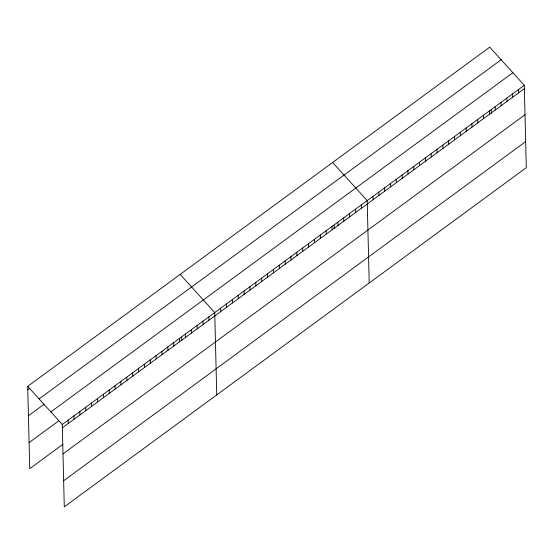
<?xml version="1.0" encoding="UTF-8"?>
<svg xmlns="http://www.w3.org/2000/svg" width="554" height="554" viewBox="0 0 554 554"><rect width="100%" height="100%" fill="white"/><g stroke="black" fill="none" stroke-linecap="round" stroke-linejoin="round"><path stroke-width="0.83" d="M27.7 386.339L489.715 47.159L524.285 85.295L526.3 167.661L64.285 506.841L62.27 424.475L27.7 386.339L29.715 468.705L62.941 444.308M27.783 389.697L29.736 388.264M39.105 398.922L501.128 59.749M28.42 415.77L44.057 404.288M50.864 411.892L512.879 72.713M29.078 442.632L58.399 421.109M62.27 424.475L524.285 85.295M62.353 427.826L524.368 88.647M62.99 453.899L525.005 114.726M63.648 480.761L525.663 141.589M332.629 162.481L367.198 200.617L369.213 282.983M180.168 274.41L214.737 312.546L216.746 394.912M518.468 89.568L518.551 92.92M512.651 93.834L512.734 97.192M506.834 98.106L506.917 101.465M501.017 102.379L501.1 105.738M495.2 106.652L495.276 110.004M491.253 109.976L491.329 113.231M489.376 110.925L489.459 114.276M483.559 115.19L483.642 118.549M477.742 119.463L477.825 122.822M471.925 123.736L472.008 127.088M466.108 128.009L466.191 131.36M460.291 132.274L460.374 135.633M454.474 136.547L454.55 139.906M448.65 140.82L448.733 144.172M442.833 145.093L442.916 148.444M437.016 149.358L437.099 152.717M431.199 153.631L431.282 156.99M425.382 157.904L425.465 161.262M419.565 162.177L419.648 165.528M413.748 166.449L413.824 169.801M407.924 170.715L408.007 174.074M402.107 174.988L402.19 178.346M396.29 179.261L396.373 182.612M390.473 183.533L390.556 186.885M384.656 187.799L384.739 191.158M378.839 192.072L378.922 195.43M373.022 196.345L373.098 199.696M361.34 204.918L361.416 208.276M355.474 209.225L355.557 212.584M349.609 213.532L349.692 216.884M343.743 217.833L343.826 221.191M337.878 222.14L337.961 225.499M334.166 225.291L334.249 228.553M332.019 226.447L332.102 229.799M326.154 230.748L326.237 234.107M320.288 235.055L320.371 238.407M314.423 239.363L314.506 242.714M308.557 243.663L308.64 247.022M302.699 247.97L302.782 251.322M296.833 252.278L296.916 255.629M290.968 256.578L291.051 259.937M285.102 260.886L285.185 264.237M279.244 265.193L279.32 268.545M273.378 269.493L273.461 272.852M267.513 273.801L267.596 277.152M261.647 278.101L261.73 281.46M255.782 282.408L255.865 285.767M249.923 286.716L249.999 290.067M244.058 291.016L244.141 294.375M238.192 295.324L238.275 298.682M232.327 299.631L232.41 302.983M226.461 303.931L226.544 307.29M220.603 308.239L220.679 311.597M208.872 316.846L208.955 320.205M203.006 321.154L203.089 324.512M197.141 325.461L197.224 328.813M191.282 329.762L191.359 333.12M185.417 334.069L185.5 337.421M181.698 337.22L181.781 340.481M179.551 338.376L179.634 341.728M173.686 342.677L173.769 346.035M167.82 346.984L167.904 350.336M161.962 351.291L162.038 354.643M156.096 355.592L156.18 358.95M150.231 359.899L150.314 363.251M144.365 364.207L144.449 367.558M138.5 368.507L138.583 371.866M132.641 372.814L132.718 376.166M126.776 377.115L126.859 380.473M120.91 381.422L120.994 384.781M115.045 385.729L115.128 389.081M109.18 390.03L109.263 393.388M103.321 394.337L103.397 397.696M97.456 398.645L97.539 401.996M91.59 402.945L91.673 406.304M85.725 407.252L85.808 410.611M79.859 411.56L79.942 414.911M74.001 415.86L74.077 419.219M68.135 420.167L68.218 423.526"/></g></svg>
